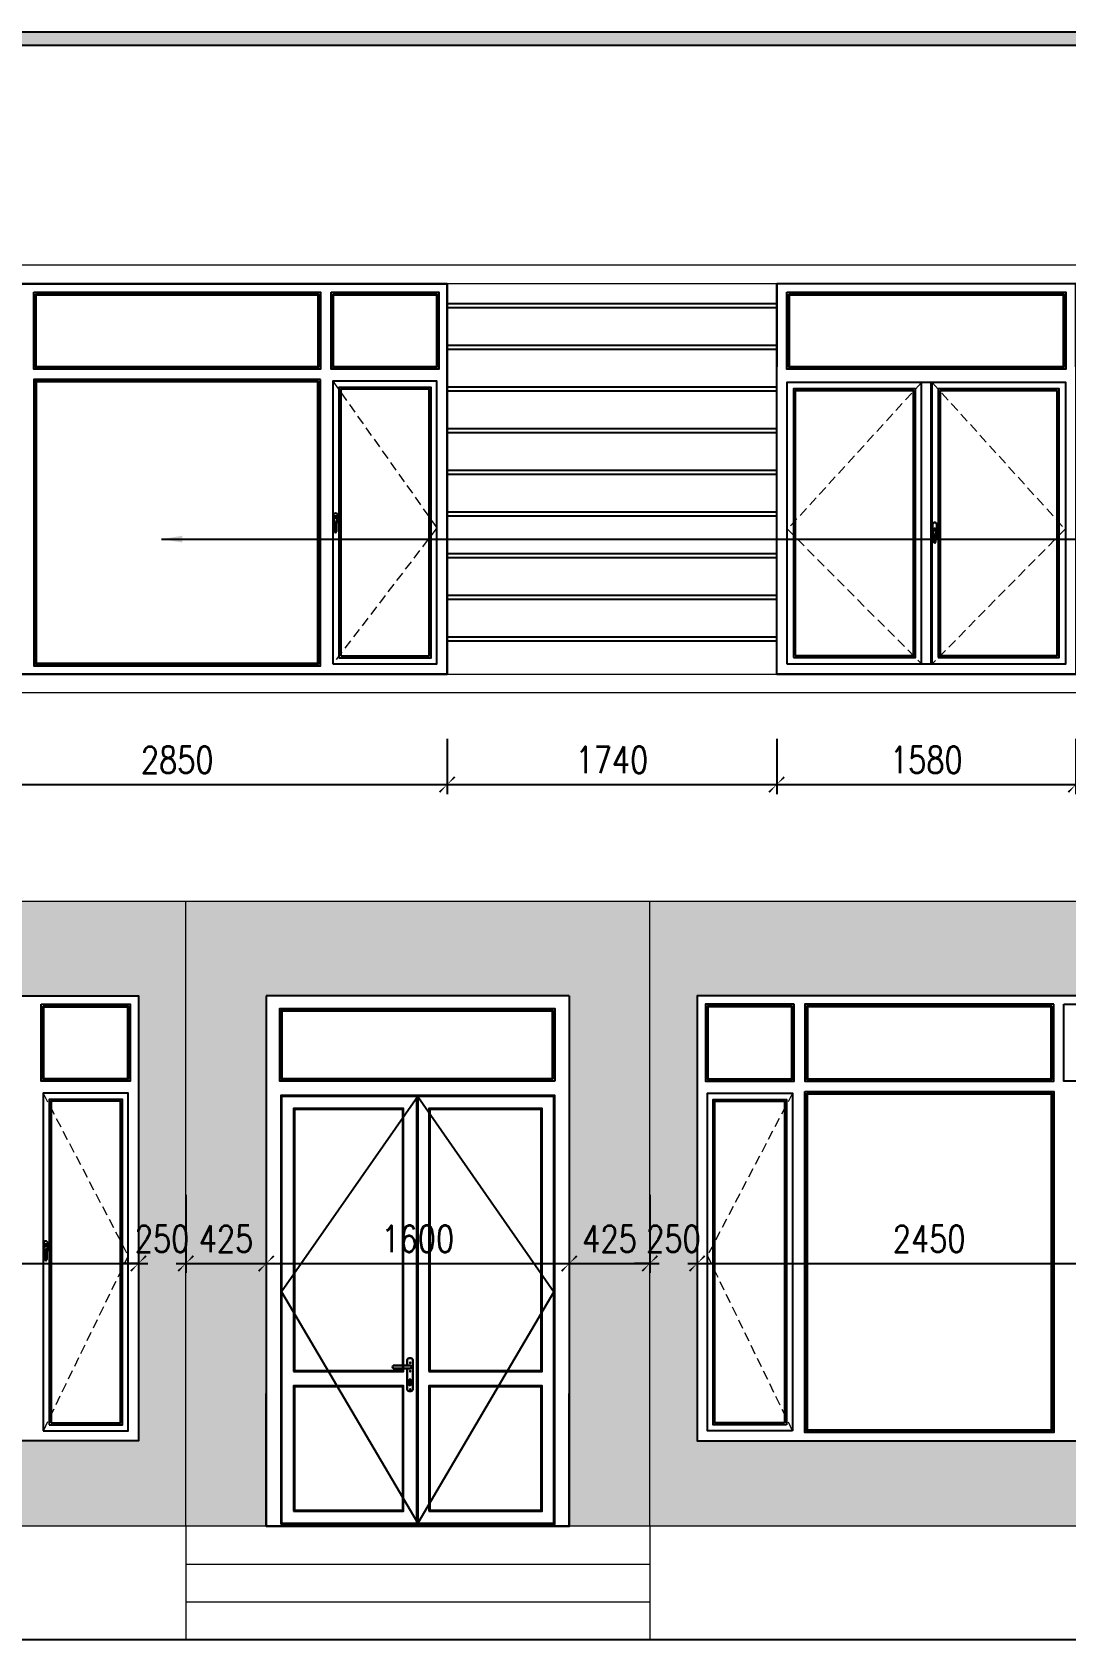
# Model space of a CAD drawing. Header units: millimetres. Extents: x -34806 to 662668, y 63228 to 99452.
# Drawn here: x 286141 to 291599, y 76492 to 84982 of the extents above; entities that cross this region are included whole.
import ezdxf

# ---------------------------------------------------------------- set-up
doc = ezdxf.new("R2010")
doc.units = ezdxf.units.MM
doc.header["$LTSCALE"] = 200
doc.header["$MEASUREMENT"] = 0
doc.header["$PDMODE"] = 3
doc.header["$PDSIZE"] = 50
doc.linetypes.add('CENTER2', pattern=[1.125, 0.75, -0.125, 0.125, -0.125])
doc.linetypes.add('HIDDEN', pattern=[0.375, 0.25, -0.125])
doc.layers.get('DEFPOINTS').update_dxf_attribs({"linetype": 'CONTINUOUS'})
for name, color, linetype, lineweight in [('3', 7, 'CONTINUOUS', 30), ('hatch', 251, 'CONTINUOUS', 5), ('kt', 136, 'CONTINUOUS', 25), ('nep', 4, 'CONTINUOUS', 30), ('thay', 7, 'CONTINUOUS', 18), ('tim', 254, 'CENTER2', 9), ('VU', 8, 'HIDDEN', 13)]:
    doc.layers.add(name, color=color, linetype=linetype, lineweight=lineweight)
for name, color, linetype in [('8', 1, 'CONTINUOUS'), ('COT', 2, 'CONTINUOUS'), ('DIM', 1, 'CONTINUOUS'), ('Manh', 8, 'CONTINUOUS'), ('Net_Manh', 155, 'CONTINUOUS'), ('Net_Thay', 7, 'CONTINUOUS'), ('TPTA-Text', 253, 'CONTINUOUS'), ('TPTA-Virtural', 253, 'CONTINUOUS'), ('wood', 254, 'CONTINUOUS')]:
    doc.layers.add(name, color=color, linetype=linetype)
doc.styles.add('RomanS', font='romans.shx', dxfattribs={"width": 0.8})
doc.dimstyles.new('D1', dxfattribs={"dimtxt": 140, "dimasz": 80, "dimexe": 50, "dimexo": 0, "dimgap": 60, "dimtad": 1, "dimdec": 0, "dimzin": 0, "dimdsep": 46, "dimtxsty": 'RomanS', "dimblk1": 'ARCHTICK', "dimblk2": 'ARCHTICK', "dimsah": 1, "dimcen": 100, "dimdle": 50, "dimclrt": 7, "dimadec": 0, "dimazin": 0, "dimtfac": 0.005, "dimtdec": 0, "dimtix": 1, "dimtofl": 0, "dimtmove": 2, "dimatfit": 3, "dimldrblk": 'ARCHTICK', "dimfxl": 1, "dimtvp": 0.8, "dimtolj": 1, "dimtzin": 0, "dimarcsym": 0})
doc.dimstyles.new('DIM-A3', dxfattribs={"dimscale": 0, "dimtxt": 160, "dimasz": 110, "dimexe": 110, "dimexo": 0, "dimgap": 110, "dimtad": 1, "dimdec": 0, "dimdsep": 46, "dimtxsty": 'RomanS', "dimblk1": 'ARCHTICK', "dimblk2": 'ARCHTICK', "dimsah": 1, "dimcen": 0.09, "dimdle": 110, "dimclrd": 256, "dimclre": 256, "dimclrt": 14, "dimadec": 0, "dimazin": 0, "dimtfac": 1, "dimtdec": 0, "dimtix": 1, "dimtmove": 2, "dimatfit": 3, "dimfxl": 110, "dimtolj": 1, "dimarcsym": 0})

# ---------------------------------------------------------------- blocks, each defined once
blk = doc.blocks.new('_ArchTick')
at = {"layer": 'DIM', "color": 150}
blk.add_lwpolyline([(0.5, 0.5, 0.133, 0, 0), (0, 0, 0, 0.133, 0), (-0.5, -0.5, 0.133, 0.133, 0)], format="xyseb", dxfattribs=at)
blk = doc.blocks.new('*D334')
at = {"layer": 'DEFPOINTS', "color": 0}
for p in [(285482.1, 81250.1), (288332.1, 81250.1), (288332.1, 81008.8)]:
    blk.add_point(p, dxfattribs=at)
at = {"layer": 'DIM', "color": 0, "lineweight": -2}
for p, q in [((285482.1, 81250.1), (285482.1, 80958.8)), ((288332.1, 81250.1), (288332.1, 80958.8)), ((285432.1, 81008.8), (288382.1, 81008.8))]:
    blk.add_line(p, q, dxfattribs=at)
at = {"layer": 'DIM', "color": 0, "lineweight": -2, "xscale": 80, "yscale": 80, "zscale": 80, "rotation": 180}
blk.add_blockref('_ArchTick', (285482.1, 81008.8), dxfattribs=at)
at = {"layer": 'DIM', "color": 0, "lineweight": -2, "xscale": 80, "yscale": 80, "zscale": 80}
blk.add_blockref('_ArchTick', (288332.1, 81008.8), dxfattribs=at)
at = {"layer": 'DIM', "color": 7, "insert": (286907.1, 81138.8), "char_height": 140, "attachment_point": 5, "style": 'RomanS'}
blk.add_mtext('\\A1;2850', dxfattribs=at)
blk = doc.blocks.new('*D335')
at = {"layer": 'DEFPOINTS', "color": 0}
for p in [(288332.1, 81250.1), (290072.1, 81250.1), (290072.1, 81008.8)]:
    blk.add_point(p, dxfattribs=at)
at = {"layer": 'DIM', "color": 0, "lineweight": -2}
for p, q in [((288332.1, 81250.1), (288332.1, 80958.8)), ((290072.1, 81250.1), (290072.1, 80958.8)), ((288282.1, 81008.8), (290122.1, 81008.8))]:
    blk.add_line(p, q, dxfattribs=at)
at = {"layer": 'DIM', "color": 0, "lineweight": -2, "xscale": 80, "yscale": 80, "zscale": 80, "rotation": 180}
blk.add_blockref('_ArchTick', (288332.1, 81008.8), dxfattribs=at)
at = {"layer": 'DIM', "color": 0, "lineweight": -2, "xscale": 80, "yscale": 80, "zscale": 80}
blk.add_blockref('_ArchTick', (290072.1, 81008.8), dxfattribs=at)
at = {"layer": 'DIM', "color": 7, "insert": (289202.1, 81138.8), "char_height": 140, "attachment_point": 5, "style": 'RomanS'}
blk.add_mtext('\\A1;1740', dxfattribs=at)
blk = doc.blocks.new('*D336')
at = {"layer": 'DEFPOINTS', "color": 0}
for p in [(290072.1, 81250.1), (291652.1, 81250.1), (291652.1, 81008.8)]:
    blk.add_point(p, dxfattribs=at)
at = {"layer": 'DIM', "color": 0, "lineweight": -2}
for p, q in [((290072.1, 81250.1), (290072.1, 80958.8)), ((291652.1, 81250.1), (291652.1, 80958.8)), ((290022.1, 81008.8), (291702.1, 81008.8))]:
    blk.add_line(p, q, dxfattribs=at)
at = {"layer": 'DIM', "color": 0, "lineweight": -2, "xscale": 80, "yscale": 80, "zscale": 80, "rotation": 180}
blk.add_blockref('_ArchTick', (290072.1, 81008.8), dxfattribs=at)
at = {"layer": 'DIM', "color": 0, "lineweight": -2, "xscale": 80, "yscale": 80, "zscale": 80}
blk.add_blockref('_ArchTick', (291652.1, 81008.8), dxfattribs=at)
at = {"layer": 'DIM', "color": 7, "insert": (290862.1, 81138.8), "char_height": 140, "attachment_point": 5, "style": 'RomanS'}
blk.add_mtext('\\A1;1580', dxfattribs=at)
blk = doc.blocks.new('*D348')
at = {"layer": 'DEFPOINTS', "color": 0}
for p in [(284252.1, 78842.1), (286702.1, 78842.1), (286702.1, 78479.7)]:
    blk.add_point(p, dxfattribs=at)
at = {"layer": 'DIM', "color": 0, "lineweight": -2}
for p, q in [((284252.1, 78842.1), (284252.1, 78429.7)), ((286702.1, 78842.1), (286702.1, 78429.7)), ((284202.1, 78479.7), (286752.1, 78479.7))]:
    blk.add_line(p, q, dxfattribs=at)
at = {"layer": 'DIM', "color": 0, "lineweight": -2, "xscale": 80, "yscale": 80, "zscale": 80, "rotation": 180}
blk.add_blockref('_ArchTick', (284252.1, 78479.7), dxfattribs=at)
at = {"layer": 'DIM', "color": 0, "lineweight": -2, "xscale": 80, "yscale": 80, "zscale": 80}
blk.add_blockref('_ArchTick', (286702.1, 78479.7), dxfattribs=at)
at = {"layer": 'DIM', "color": 7, "insert": (285477.1, 78609.7), "char_height": 140, "attachment_point": 5, "style": 'RomanS'}
blk.add_mtext('\\A1;2450', dxfattribs=at)
blk = doc.blocks.new('*D349')
at = {"layer": 'DEFPOINTS', "color": 0}
for p in [(286702.1, 78842.1), (286952.1, 78842.1), (286952.1, 78479.7)]:
    blk.add_point(p, dxfattribs=at)
at = {"layer": 'DIM', "color": 0, "lineweight": -2}
for p, q in [((286702.1, 78842.1), (286702.1, 78429.7)), ((286952.1, 78842.1), (286952.1, 78429.7)), ((286702.1, 78479.7), (286622.1, 78479.7)), ((286952.1, 78479.7), (287032.1, 78479.7))]:
    blk.add_line(p, q, dxfattribs=at)
at = {"layer": 'DIM', "color": 0, "lineweight": -2, "xscale": 80, "yscale": 80, "zscale": 80}
blk.add_blockref('_ArchTick', (286702.1, 78479.7), dxfattribs=at)
at = {"layer": 'DIM', "color": 0, "lineweight": -2, "xscale": 80, "yscale": 80, "zscale": 80, "rotation": 180}
blk.add_blockref('_ArchTick', (286952.1, 78479.7), dxfattribs=at)
at = {"layer": 'DIM', "color": 7, "insert": (286827.1, 78609.7), "char_height": 140, "attachment_point": 5, "style": 'RomanS'}
blk.add_mtext('\\A1;250', dxfattribs=at)
blk = doc.blocks.new('*D350')
at = {"layer": 'DEFPOINTS', "color": 0}
for p in [(286952.1, 78842.1), (287377.1, 78842.5), (287377.1, 78479.7)]:
    blk.add_point(p, dxfattribs=at)
at = {"layer": 'DIM', "color": 0, "lineweight": -2}
for p, q in [((286952.1, 78842.1), (286952.1, 78429.7)), ((287377.1, 78842.5), (287377.1, 78429.7)), ((286902.1, 78479.7), (287427.1, 78479.7))]:
    blk.add_line(p, q, dxfattribs=at)
at = {"layer": 'DIM', "color": 0, "lineweight": -2, "xscale": 80, "yscale": 80, "zscale": 80, "rotation": 180}
blk.add_blockref('_ArchTick', (286952.1, 78479.7), dxfattribs=at)
at = {"layer": 'DIM', "color": 0, "lineweight": -2, "xscale": 80, "yscale": 80, "zscale": 80}
blk.add_blockref('_ArchTick', (287377.1, 78479.7), dxfattribs=at)
at = {"layer": 'DIM', "color": 7, "insert": (287164.6, 78609.7), "char_height": 140, "attachment_point": 5, "style": 'RomanS'}
blk.add_mtext('\\A1;425', dxfattribs=at)
blk = doc.blocks.new('*D351')
at = {"layer": 'DEFPOINTS', "color": 0}
for p in [(289402.1, 78842.1), (289652.1, 78842.1), (289652.1, 78479.7)]:
    blk.add_point(p, dxfattribs=at)
at = {"layer": 'DIM', "color": 0, "lineweight": -2}
for p, q in [((289402.1, 78842.1), (289402.1, 78429.7)), ((289652.1, 78842.1), (289652.1, 78429.7)), ((289402.1, 78479.7), (289322.1, 78479.7)), ((289652.1, 78479.7), (289732.1, 78479.7))]:
    blk.add_line(p, q, dxfattribs=at)
at = {"layer": 'DIM', "color": 0, "lineweight": -2, "xscale": 80, "yscale": 80, "zscale": 80}
blk.add_blockref('_ArchTick', (289402.1, 78479.7), dxfattribs=at)
at = {"layer": 'DIM', "color": 0, "lineweight": -2, "xscale": 80, "yscale": 80, "zscale": 80, "rotation": 180}
blk.add_blockref('_ArchTick', (289652.1, 78479.7), dxfattribs=at)
at = {"layer": 'DIM', "color": 7, "insert": (289527.1, 78609.7), "char_height": 140, "attachment_point": 5, "style": 'RomanS'}
blk.add_mtext('\\A1;250', dxfattribs=at)
blk = doc.blocks.new('*D352')
at = {"layer": 'DEFPOINTS', "color": 0}
for p in [(289652.1, 78842.1), (292102.1, 78842.1), (292102.1, 78479.7)]:
    blk.add_point(p, dxfattribs=at)
at = {"layer": 'DIM', "color": 0, "lineweight": -2}
for p, q in [((289652.1, 78842.1), (289652.1, 78429.7)), ((292102.1, 78842.1), (292102.1, 78429.7)), ((289602.1, 78479.7), (292152.1, 78479.7))]:
    blk.add_line(p, q, dxfattribs=at)
at = {"layer": 'DIM', "color": 0, "lineweight": -2, "xscale": 80, "yscale": 80, "zscale": 80, "rotation": 180}
blk.add_blockref('_ArchTick', (289652.1, 78479.7), dxfattribs=at)
at = {"layer": 'DIM', "color": 0, "lineweight": -2, "xscale": 80, "yscale": 80, "zscale": 80}
blk.add_blockref('_ArchTick', (292102.1, 78479.7), dxfattribs=at)
at = {"layer": 'DIM', "color": 7, "insert": (290877.1, 78609.7), "char_height": 140, "attachment_point": 5, "style": 'RomanS'}
blk.add_mtext('\\A1;2450', dxfattribs=at)
blk = doc.blocks.new('taynam')
at = {"layer": '8'}
for p, q in [((-2.6, 21.4), (1, 21.4)), ((-0.8, 19.7), (-0.8, 23.2)), ((-2.6, -21.4), (1, -21.4)), ((-0.8, -23.2), (-0.8, -19.7)), ((-2.6, -118.9), (1, -118.9)), ((-0.8, -120.7), (-0.8, -117.2))]:
    blk.add_line(p, q, dxfattribs=at)
for centre in [(-0.8, 21.4), (-0.8, -21.4), (-0.8, -118.9)]:
    blk.add_circle(centre, 2.54, dxfattribs=at)
at = {"layer": 'nep', "lineweight": 30}
for p, q in [((-2.6, 8.3), (87.4, 8.3)), ((-5.5, -76.9), (-5.5, -92.8)), ((-2.6, -8.3), (87.4, -8.3)), ((3.9, -76.9), (3.9, -92.8))]:
    blk.add_line(p, q, dxfattribs=at)
for points in [[(-16.2, 37.5), (-16.2, -118.6)], [(14.6, 8.3), (14.6, 37.5)], [(-0.8, -68.6), (0.2, -68.6), (0.2, -70.2), (-0.5, -70.2), (-0.5, -71.1), (0.2, -71.1), (0.2, -75.5), (-1.6, -75.5), (-1.6, -68.6), (-0.8, -68.6)], [(14.6, -118.6), (14.6, -8.3)]]:
    blk.add_lwpolyline(points, dxfattribs=at)
for centre, radius, start, end in [((-0.8, 29.9), 17.2, 26.29941, 153.70059), ((0, 0), 8.68, 107.49075, 252.50925), ((80.6, 0), 10.7, 309.41484, 50.58516), ((-0.8, -72.1), 6.73, 314.60011, 225.39989), ((-0.8, -110.6), 17.4, 207.4481, 332.5519), ((-0.8, -92.8), 4.72, 180, 0)]:
    blk.add_arc(centre, radius, start, end, dxfattribs=at)
blk = doc.blocks.new('*D356')
at = {"layer": 'DEFPOINTS', "color": 0}
for p in [(287377.1, 78842.1), (288977.1, 78842.1), (288977.1, 78479.7)]:
    blk.add_point(p, dxfattribs=at)
at = {"layer": 'DIM', "color": 0, "lineweight": -2}
for p, q in [((287377.1, 78842.1), (287377.1, 78429.7)), ((288977.1, 78842.1), (288977.1, 78429.7)), ((287327.1, 78479.7), (289027.1, 78479.7))]:
    blk.add_line(p, q, dxfattribs=at)
at = {"layer": 'DIM', "color": 0, "lineweight": -2, "xscale": 80, "yscale": 80, "zscale": 80, "rotation": 180}
blk.add_blockref('_ArchTick', (287377.1, 78479.7), dxfattribs=at)
at = {"layer": 'DIM', "color": 0, "lineweight": -2, "xscale": 80, "yscale": 80, "zscale": 80}
blk.add_blockref('_ArchTick', (288977.1, 78479.7), dxfattribs=at)
at = {"layer": 'DIM', "color": 7, "insert": (288177.1, 78609.7), "char_height": 140, "attachment_point": 5, "style": 'RomanS'}
blk.add_mtext('\\A1;1600', dxfattribs=at)
blk = doc.blocks.new('*D357')
at = {"layer": 'DEFPOINTS', "color": 0}
for p in [(288977.1, 78842.5), (289402.1, 78842.1), (289402.1, 78479.7)]:
    blk.add_point(p, dxfattribs=at)
at = {"layer": 'DIM', "color": 0, "lineweight": -2}
for p, q in [((288977.1, 78842.5), (288977.1, 78429.7)), ((289402.1, 78842.1), (289402.1, 78429.7)), ((288927.1, 78479.7), (289452.1, 78479.7))]:
    blk.add_line(p, q, dxfattribs=at)
at = {"layer": 'DIM', "color": 0, "lineweight": -2, "xscale": 80, "yscale": 80, "zscale": 80, "rotation": 180}
blk.add_blockref('_ArchTick', (288977.1, 78479.7), dxfattribs=at)
at = {"layer": 'DIM', "color": 0, "lineweight": -2, "xscale": 80, "yscale": 80, "zscale": 80}
blk.add_blockref('_ArchTick', (289402.1, 78479.7), dxfattribs=at)
at = {"layer": 'DIM', "color": 7, "insert": (289189.6, 78609.7), "char_height": 140, "attachment_point": 5, "style": 'RomanS'}
blk.add_mtext('\\A1;425', dxfattribs=at)

msp = doc.modelspace()

# ---------------------------------------------------------------- hatches: boundary and pattern name
at = {"layer": 'kt'}
h = msp.add_hatch(dxfattribs=at)
h.set_pattern_fill('AR-SAND,_O', color=256, scale=80)
h.set_pattern_definition([(37.5, (0, -114049.68), (-5.03947, 154.1459), [0, -121.6, 0, -136, 0, -130]), (7.5, (0, -114049.68), (141.58214, 225.77169), [0, -65.6, 0, -109.6, 0, -42]), (327.5, (-98.4, -114049.68), (249.13135, 0.452724), [0, -40, 0, -144, 0, -188]), (317.5, (-98.4, -114049.68), (240.49013, 70.21405), [0, -20, 0, -94.4, 0, -108])])
h.paths.add_polyline_path([(289402.1, 80392.3), (286952.1, 80392.3), (286952.1, 77092.3), (287377.1, 77092.3), (287377.1, 77792.6), (287377.1, 79892.4), (288955.3, 79892.4), (288977.1, 79892.4), (288977.1, 77792.6), (288977.1, 77092.3), (289402.1, 77092.3)])
h.paths.add_polyline_path([(286952.1, 80392.3), (284002.1, 80392.3), (284002.1, 77092.3), (286952.1, 77092.3)])
h.paths.add_polyline_path([(286702.1, 79892.4), (286702.2, 79892.4), (286702.2, 77542.3), (284252.1, 77542.3), (284252.1, 79892.4)], flags=16)
h.paths.add_polyline_path([(286132.9, 79848.4), (286132.9, 79442.2), (284819.1, 79442.2), (284819.1, 79848.4)], flags=0)
h.paths.add_polyline_path([(286189.1, 79848.4), (286658.2, 79848.4), (286658.2, 79442.2), (286189.1, 79442.2)], flags=0)
h.paths.add_polyline_path([(286122.9, 79838.4), (286122.9, 79452.2), (284829.1, 79452.2), (284829.1, 79838.4)], flags=0)
h.paths.add_polyline_path([(286199.1, 79838.4), (286648.2, 79838.4), (286648.2, 79452.2), (286199.1, 79452.2)], flags=0)
h.paths.add_polyline_path([(286132.9, 79388.2), (286132.9, 77586.3), (284819.1, 77586.3), (284819.1, 79388.2)], flags=0)
h.paths.add_polyline_path([(286122.9, 79378.2), (286122.9, 77596.3), (284829.1, 77596.3), (284829.1, 79378.2)], flags=0)
h.paths.add_polyline_path([(286199.1, 79378.2), (286648.2, 79378.2), (286648.2, 77596.3), (286199.1, 77596.3)], flags=0)
h.paths.add_polyline_path([(286231.1, 79346.2), (286618.2, 79346.2), (286618.2, 78577.5), (286648.2, 78520.2), (286618.2, 78458.4), (286618.2, 77628.3), (286231.1, 77628.3)], flags=0)
h.paths.add_polyline_path([(286241.1, 79336.2), (286608.2, 79336.2), (286608.2, 77638.3), (286241.1, 77638.3)], flags=0)
h.paths.add_polyline_path([(284765.1, 79848.4), (284765.1, 79442.2), (284296.1, 79442.2), (284296.1, 79848.4)], flags=0)
h.paths.add_polyline_path([(284755.1, 79838.4), (284755.1, 79452.2), (284306.1, 79452.2), (284306.1, 79838.4)], flags=0)
h.paths.add_polyline_path([(286224.1, 78586.6), (286224.1, 78552.7, -0.282759), (286217.9, 78542.7), (286217.9, 78500.9, -1), (286207.7, 78500.9), (286207.7, 78542.7, -0.282759), (286201.5, 78552.7), (286201.5, 78580.7), (286201.5, 78586.6, -1)], flags=0)
h.paths.add_polyline_path([(286220, 78553.6), (286220, 78556, 1.824521)], flags=0)
h.paths.add_polyline_path([(286205.5, 78559.3), (286207.5, 78555.4, -2.263183), (286205.5, 78556), (286205.5, 78567, -0.381273), (286205.5, 78579.9)], flags=0)
h.paths.add_polyline_path([(286217.2, 78559.7, 0.014599), (286217.2, 78559.6, 68.499201)], flags=0)
h.paths.add_polyline_path([(284755.1, 79378.2), (284755.1, 77591.7), (284752.9, 77596.3), (284306.1, 77596.3), (284306.1, 78515.6), (284303.8, 78520.2), (284306.1, 78524.4), (284306.1, 79378.2)], flags=0)
h.paths.add_polyline_path([(284723.1, 79346.2), (284723.1, 77628.3), (284336.1, 77628.3), (284336.1, 79346.2)], flags=0)
h.paths.add_polyline_path([(284713.1, 79336.2), (284713.1, 77638.3), (284346.1, 77638.3), (284346.1, 79336.2)], flags=0)
h.paths.add_polyline_path([(284750.5, 78586.6), (284750.5, 78580.7), (284750.5, 78552.7, -0.282759), (284744.3, 78542.7), (284744.3, 78500.9, -1), (284734.1, 78500.9), (284734.1, 78542.7, -0.282759), (284727.9, 78552.7), (284727.9, 78586.6, -1)], flags=0)
h.paths.add_polyline_path([(284746.5, 78567), (284746.5, 78553.6, -0.765522), (284744.5, 78555.4), (284746.5, 78559.3), (284746.5, 78573.4, 1), (284732, 78573.4), (284732, 78559.7, 0.11921), (284732.1, 78559), (284734, 78555.4, -2.263183), (284732, 78556), (284732, 78567, -2.232444)], flags=0)
h.paths.add_polyline_path([(295017.1, 80392.3), (293517.1, 80392.3), (289402.1, 80392.3), (289402.1, 77092.3), (293517.1, 77092.3), (295017.1, 77092.3)])
h.paths.add_polyline_path([(292102.1, 79892.4), (292102.2, 79892.4), (292102.1, 77542.3), (289652, 77542.3), (289652.1, 79892.4)], flags=16)
h.paths.add_polyline_path([(291535.1, 79848.4), (291535.1, 79442.2), (290221.3, 79442.2), (290221.3, 79848.4)], flags=0)
h.paths.add_polyline_path([(291525.1, 79838.4), (291525.1, 79452.2), (290231.3, 79452.2), (290231.3, 79838.4)], flags=0)
h.paths.add_polyline_path([(290165.1, 79848.4), (290165.1, 79442.2), (289696.1, 79442.2), (289696.1, 79848.4)], flags=0)
h.paths.add_polyline_path([(290155.1, 79838.4), (290155.1, 79452.2), (289706.1, 79452.2), (289706.1, 79838.4)], flags=0)
h.paths.add_polyline_path([(291535.1, 79388.2), (291535.1, 77586.3), (290221.3, 77586.3), (290221.3, 79388.2)], flags=0)
h.paths.add_polyline_path([(291525.1, 79378.2), (291525.1, 77596.3), (290231.3, 77596.3), (290231.3, 79378.2)], flags=0)
h.paths.add_polyline_path([(290155.1, 79378.2), (290155.1, 77596.3), (289706.1, 77596.3), (289706.1, 79378.2)], flags=0)
h.paths.add_polyline_path([(290123.1, 77628.3), (289736.1, 77628.3), (289736.1, 78458.4), (289706.1, 78520.2), (289736.1, 78577.5), (289736.1, 79346.2), (290123.1, 79346.2)], flags=0)
h.paths.add_polyline_path([(290113.1, 79336.2), (290113.1, 77638.3), (289746.1, 77638.3), (289746.1, 79336.2)], flags=0)
h.paths.add_polyline_path([(291589.1, 79848.4), (292058.2, 79848.4), (292058.2, 79442.2), (291589.1, 79442.2)], flags=0)
h.paths.add_polyline_path([(291599.1, 79838.4), (292048.2, 79838.4), (292048.2, 79452.2), (291599.1, 79452.2)], flags=0)
h.paths.add_polyline_path([(292048.2, 79378.2), (292048.2, 78524.4), (292050.4, 78520.2), (292048.2, 78515.6), (292048.2, 77596.3), (291599.1, 77596.3), (291599.1, 79382.4), (291601.3, 79378.2)], flags=0)
h.paths.add_polyline_path([(291631.1, 79346.2), (292018.2, 79346.2), (292018.2, 77628.3), (291631.1, 77628.3)], flags=0)
h.paths.add_polyline_path([(291641.1, 79336.2), (292008.2, 79336.2), (292008.2, 77638.3), (291641.1, 77638.3)], flags=0)
h.paths.add_polyline_path([(292860.6, 79842.7), (293160.6, 79842.7), (293160.6, 79542.7), (292860.6, 79542.7)], flags=16)
h.paths.add_polyline_path([(292860.6, 79242.7), (293160.6, 79242.7), (293160.6, 78942.7), (292860.6, 78942.7)], flags=16)
h.paths.add_polyline_path([(292860.6, 78642.7), (293160.6, 78642.7), (293160.6, 78342.7), (292860.6, 78342.7)], flags=16)
h.paths.add_polyline_path([(293460.6, 79842.7), (293760.6, 79842.7), (293760.6, 79542.7), (293460.6, 79542.7)], flags=16)
h.paths.add_polyline_path([(293460.6, 79242.7), (293760.6, 79242.7), (293760.6, 78942.7), (293460.6, 78942.7)], flags=16)
h.paths.add_polyline_path([(292860.6, 78042.7), (293160.6, 78042.7), (293160.6, 77742.7), (292860.6, 77742.7)], flags=16)
h.paths.add_polyline_path([(293460.6, 78642.7), (293760.6, 78642.7), (293760.6, 78342.7), (293460.6, 78342.7)], flags=16)
h.paths.add_polyline_path([(294060.6, 79842.7), (294360.6, 79842.7), (294360.6, 79542.7), (294060.6, 79542.7)], flags=16)
h.paths.add_polyline_path([(293460.6, 78042.7), (293760.6, 78042.7), (293760.6, 77742.7), (293460.6, 77742.7)], flags=16)
h.paths.add_polyline_path([(294060.6, 79242.7), (294360.6, 79242.7), (294360.6, 78942.7), (294060.6, 78942.7)], flags=16)
h.paths.add_polyline_path([(294060.6, 78642.7), (294360.6, 78642.7), (294360.6, 78342.7), (294060.6, 78342.7)], flags=16)
h.paths.add_polyline_path([(294060.6, 78042.7), (294360.6, 78042.7), (294360.6, 77742.7), (294060.6, 77742.7)], flags=16)
h.paths.add_polyline_path([(296667.2, 80392.3), (295017.1, 80392.3), (295017.1, 77092.3), (296667.2, 77092.3)])
h.paths.add_polyline_path([(286648.1, 78714.7), (287006.1, 78714.7), (287006.1, 78504.7), (286648.1, 78504.7)], flags=9)
h.paths.add_polyline_path([(286985.6, 78714.7), (287343.6, 78714.7), (287343.6, 78504.7), (286985.6, 78504.7)], flags=24)
h.paths.add_polyline_path([(289348.1, 78714.7), (289706.1, 78714.7), (289706.1, 78504.7), (289348.1, 78504.7)], flags=9)
h.paths.add_polyline_path([(289010.6, 78714.7), (289368.6, 78714.7), (289368.6, 78504.7), (289010.6, 78504.7)], flags=24)
h.paths.add_polyline_path([(283948.1, 78900.5), (284306.1, 78900.5), (284306.1, 78690.5), (283948.1, 78690.5)], flags=9)
h.paths.add_polyline_path([(285244.8, 78714.7), (285709.5, 78714.7), (285709.5, 78504.7), (285244.8, 78504.7)], flags=8)
h.paths.add_polyline_path([(283776.1, 78714.7), (284118.1, 78714.7), (284118.1, 78504.7), (283776.1, 78504.7)], flags=9)
h.paths.add_polyline_path([(284944.2, 78485), (284944.2, 78949.7), (285154.2, 78949.7), (285154.2, 78485)], flags=8)
h.paths.add_polyline_path([(284944.2, 77138.3), (284944.2, 77496.3), (285154.2, 77496.3), (285154.2, 77138.3)], flags=24)
h.paths.add_polyline_path([(284944.2, 79963.3), (284944.2, 80321.3), (285154.2, 80321.3), (285154.2, 79963.3)], flags=24)
h.paths.add_polyline_path([(290644.8, 78714.7), (291109.5, 78714.7), (291109.5, 78504.7), (290644.8, 78504.7)], flags=8)
h.paths.add_polyline_path([(293327.3, 78722.6), (293792, 78722.6), (293792, 78512.6), (293327.3, 78512.6)], flags=24)
h.paths.add_polyline_path([(292831.6, 80357.6), (293189.6, 80357.6), (293189.6, 80147.6), (292831.6, 80147.6)], flags=24)
h.paths.add_polyline_path([(293131.6, 80101.6), (293489.6, 80101.6), (293489.6, 79891.6), (293131.6, 79891.6)], flags=24)
h.paths.add_polyline_path([(293431.6, 80357.6), (293789.6, 80357.6), (293789.6, 80147.6), (293431.6, 80147.6)], flags=24)
h.paths.add_polyline_path([(293731.6, 80101.6), (294089.6, 80101.6), (294089.6, 79891.6), (293731.6, 79891.6)], flags=24)
h.paths.add_polyline_path([(294031.6, 80357.6), (294389.6, 80357.6), (294389.6, 80147.6), (294031.6, 80147.6)], flags=24)
h.paths.add_polyline_path([(294710.9, 79213.7), (294710.9, 79571.7), (294920.9, 79571.7), (294920.9, 79213.7)], flags=24)
h.paths.add_polyline_path([(294407.7, 79513.7), (294407.7, 79871.7), (294617.7, 79871.7), (294617.7, 79513.7)], flags=24)
h.paths.add_polyline_path([(294715, 78613.7), (294715, 78971.7), (294925, 78971.7), (294925, 78613.7)], flags=24)
h.paths.add_polyline_path([(294407.7, 78913.7), (294407.7, 79271.7), (294617.7, 79271.7), (294617.7, 78913.7)], flags=24)
h.paths.add_polyline_path([(294687.9, 78013.7), (294687.9, 78371.7), (294897.9, 78371.7), (294897.9, 78013.7)], flags=24)
h.paths.add_polyline_path([(294407.7, 78300.7), (294407.7, 78658.7), (294617.7, 78658.7), (294617.7, 78300.7)], flags=24)
h.paths.add_polyline_path([(294407.7, 77713.7), (294407.7, 78071.7), (294617.7, 78071.7), (294617.7, 77713.7)], flags=24)
h.paths.add_polyline_path([(294687.9, 78013.7), (294687.9, 78371.7), (294897.9, 78371.7), (294897.9, 78013.7)], flags=8)
h.paths.add_polyline_path([(294407.7, 77241.1), (294407.7, 77593.8), (294617.7, 77593.8), (294617.7, 77241.1)], flags=24)
h.paths.add_polyline_path([(294407.7, 79938.9), (294407.7, 80296.9), (294617.7, 80296.9), (294617.7, 79938.9)], flags=24)
h.paths.add_polyline_path([(295617.8, 78714.7), (296066.5, 78714.7), (296066.5, 78504.7), (295617.8, 78504.7)], flags=24)
at = {"layer": 'Manh'}
h = msp.add_hatch(dxfattribs=at)
h.set_pattern_fill('DOTS,_O', color=256, scale=350)
h.set_pattern_definition([(0, (94.207, -114049.677), (10.9375, 21.875), [0, -21.875])])
h.paths.add_polyline_path([(293547.1, 84981.8), (293517.1, 84981.8), (282232.1, 84981.8), (282232.1, 84911.8), (293517.1, 84911.8), (293547.1, 84911.8)])
h.paths.add_polyline_path([(300237.1, 84981.8), (293547.1, 84981.8), (293547.1, 84911.8), (300237.1, 84911.8)])

# ---------------------------------------------------------------- linework, layer by layer
at = {"layer": '3'}
msp.add_lwpolyline([(287377.1, 77792.6), (287377.1, 77092.3), (288977.1, 77092.3), (288977.1, 77792.6)], dxfattribs=at)
at = {"layer": 'COT'}
msp.add_line((305776.8, 76492.3), (271523.4, 76492.3), dxfattribs=at)
at = {"layer": 'hatch'}
for points in [[(285482.2, 81592.3), (288332.1, 81592.3), (288332.1, 83652.3), (285482.2, 83652.3)], [(284252.1, 77542.3), (286702.1, 77542.3), (286702.1, 79892.4), (284252.1, 79892.4)], [(292102.1, 77542.3), (289652.1, 77542.3), (289652.1, 79892.4), (292102.1, 79892.4)]]:
    msp.add_lwpolyline(points, close=True, dxfattribs=at)
at = {"layer": 'nep', "ltscale": 0.5}
for p, q in [((290899.1, 82350.9), (290899.1, 82337.1)), ((290913.6, 82350.9), (290913.6, 82337.1)), ((290899.3, 82336.4), (290901.1, 82332.8)), ((290901.3, 82332.2), (290901.3, 82290.6)), ((290911.4, 82332.2), (290911.4, 82290.6)), ((290913.5, 82336.4), (290911.6, 82332.8))]:
    msp.add_line(p, q, dxfattribs=at)
for points in [[(290895.1, 82343.6), (290895.1, 82381.6)], [(290917.6, 82381.6), (290917.6, 82320.1)], [(290895.1, 82320.1), (290895.1, 82343.6)]]:
    msp.add_lwpolyline(points, dxfattribs=at)
msp.add_circle((290906.4, 82350.9), 2.05, dxfattribs=at)
for centre, radius, start, end in [((290906.4, 82381.6), 11.3, 0, 180), ((290906.4, 82350.9), 9.72, 318.25899, 221.74101), ((290906.4, 82350.9), 7.25, 0, 180), ((290906.4, 82350.9), 9.72, 318.25899, 131.74101), ((290906.4, 82320.1), 11.3, 180, 243.1549), ((290900.5, 82337.1), 1.4, 180, 207.19267), ((290899.9, 82332.2), 1.4, 0, 27.19267), ((290906.4, 82290.6), 5.09, 180, 0), ((290912.9, 82332.2), 1.4, 152.80733, 180), ((290906.4, 82320.1), 11.3, 296.8451, 0), ((290912.2, 82337.1), 1.4, 332.80733, 0)]:
    msp.add_arc(centre, radius, start, end, dxfattribs=at)
at = {"layer": 'Net_Manh'}
for p, q in [((288332.1, 83548.3), (290072.1, 83548.3)), ((288332.1, 83528.3), (290072.1, 83528.3)), ((288332.1, 83328.3), (290072.1, 83328.3)), ((288332.1, 83308.3), (290072.1, 83308.3)), ((288332.1, 83108.3), (290072.1, 83108.3)), ((288332.1, 83088.3), (290072.1, 83088.3)), ((288332.1, 82888.3), (290072.1, 82888.3)), ((288332.1, 82868.3), (290072.1, 82868.3)), ((288332.1, 82668.3), (290072.1, 82668.3)), ((288332.1, 82648.3), (290072.1, 82648.3)), ((288332.1, 82448.3), (290072.1, 82448.3)), ((288332.1, 82428.3), (290072.1, 82428.3)), ((288332.1, 82228.3), (290072.1, 82228.3)), ((288332.1, 82208.3), (290072.1, 82208.3)), ((288332.1, 82008.3), (290072.1, 82008.3)), ((288332.1, 81988.3), (290072.1, 81988.3)), ((288332.1, 81788.3), (290072.1, 81788.3)), ((288332.1, 81768.3), (290072.1, 81768.3))]:
    msp.add_line(p, q, dxfattribs=at)
at = {"layer": 'Net_Thay'}
msp.add_lwpolyline([(285482.1, 81592.3), (288332.1, 81592.3), (288332.1, 83652.3), (285482.1, 83652.3)], close=True, dxfattribs=at)
at = {"layer": 'thay'}
for p, q in [((288332.1, 83652.3), (285482.1, 83652.3)), ((288332.1, 83652.3), (285482.2, 83652.3)), ((284002.1, 80392.3), (293517.1, 80392.3)), ((286952.1, 77092.3), (286952.1, 80392.3)), ((289402.1, 77092.3), (289402.1, 80392.3)), ((286702.1, 79892.4), (284252.1, 79892.4)), ((289652.1, 79892.4), (292102.1, 79892.4)), ((294917.1, 77092.3), (286402.1, 77092.3)), ((286952.1, 77092.3), (286952.1, 76492.3)), ((289402.1, 77092.3), (289402.1, 76492.3)), ((286952.1, 76892.3), (289402.1, 76892.3)), ((286952.1, 76692.3), (289402.1, 76692.3))]:
    msp.add_line(p, q, dxfattribs=at)
for points in [[(282102.1, 83752.3), (293417.1, 83752.3), (293417.1, 83652.3), (282102.1, 83652.3)], [(282102.1, 81592.3), (293417.1, 81592.3), (293417.1, 81492.3), (282102.1, 81492.3)]]:
    msp.add_lwpolyline(points, close=True, dxfattribs=at)
for points in [[(288332.1, 83652.3), (285482.2, 83652.3)], [(290072.1, 81592.3), (290072.1, 83652.3)], [(288332.1, 81592.3), (285482.1, 81592.3)], [(288332.1, 81592.3), (285482.2, 81592.3)], [(288332.1, 81592.3), (285482.2, 81592.3)], [(286702.1, 79892.4), (284252.1, 79892.4)], [(289652.1, 79892.4), (292102.1, 79892.4)], [(286702.1, 77542.3), (284252.1, 77542.3)], [(286702.1, 77542.3), (284252.1, 77542.3)], [(292102.1, 77542.3), (289652.1, 77542.3)], [(292102.1, 77542.3), (289652.1, 77542.3)], [(293517.1, 77092.3), (281662.1, 77092.3), (281662.1, 76892.3)]]:
    msp.add_lwpolyline(points, dxfattribs=at)
at = {"layer": 'tim', "linetype": 'CENTER2', "ltscale": 2}
msp.add_line((305776.8, 77092.3), (271523.4, 77092.3), dxfattribs=at)
at = {"layer": 'TPTA-Virtural'}
for p, q in [((293517.1, 84981.8), (282202.1, 84981.8)), ((293517.1, 84911.8), (282202.1, 84911.8))]:
    msp.add_line(p, q, dxfattribs=at)
for points in [[(285482.1, 83652.3), (288332.1, 83652.3), (288332.2, 81592.3), (285482.2, 81592.3)], [(284252.1, 79892.4), (286702.2, 79892.4), (286702.2, 77542.3), (284252.1, 77542.3)], [(292102.2, 79892.4), (289652.1, 79892.4), (289652, 77542.3), (292102.1, 77542.3)]]:
    msp.add_lwpolyline(points, close=True, dxfattribs=at)
at = {"layer": 'VU', "linetype": 'HIDDEN'}
for points in [[(287729.1, 83138), (288278.1, 82363.9), (287729.1, 81646.3)], [(290836.7, 83131.7), (290129.1, 82357.1), (290836.7, 81646.3)], [(290893.5, 83131.7), (291595.1, 82357.1), (290893.5, 81646.3)], [(286199.1, 79378.2), (286648.2, 78520.2), (286199.1, 77596.3)], [(290155.1, 79378.2), (289706.1, 78520.2), (290155.1, 77596.3)]]:
    msp.add_lwpolyline(points, dxfattribs=at)
at = {"layer": 'wood'}
for p, q in [((287652.8, 83598.3), (287652.8, 83212)), ((290836.7, 81646.3), (290836.7, 83131.7)), ((290887.5, 81646.3), (290887.5, 83131.7)), ((290893.5, 81646.3), (290893.5, 83131.7)), ((287735.5, 82417.2), (287735.5, 82403.4)), ((287735.6, 82402.7), (287737.5, 82399.1)), ((287737.6, 82398.5), (287737.6, 82344.6)), ((287747.8, 82398.5), (287747.8, 82344.6)), ((287749.8, 82402.7), (287748, 82399.1)), ((287750, 82417.2), (287750, 82403.4)), ((287377.1, 79892.4), (287377.1, 79892.4)), ((288977.1, 79892.4), (288955.3, 79892.4)), ((290231.3, 79838.4), (290231.3, 79452.2)), ((288171.6, 77108.7), (288171.6, 79361.1)), ((288171.6, 77108.7), (288171.6, 79361.1)), ((288171.6, 79361.1), (288171.6, 77108.7)), ((288177.6, 77108.7), (288177.6, 79361.1)), ((288177.6, 77108.7), (288177.6, 79361.1)), ((288177.6, 79361.1), (288177.6, 77108.7)), ((286205.5, 78573.4), (286205.5, 78559.7)), ((286205.7, 78559), (286207.5, 78555.4)), ((286207.7, 78554.8), (286207.7, 78500.9)), ((286217.9, 78554.8), (286217.9, 78500.9)), ((286219.9, 78559), (286218, 78555.4)), ((286220, 78573.4), (286220, 78559.7))]:
    msp.add_line(p, q, dxfattribs=at)
for points in [[(291652.1, 83214), (291652.1, 83652.3), (290072.1, 83652.3), (290072.1, 83214)], [(291652.1, 83652.3), (291652.1, 81592.3), (290072.1, 81592.3), (290072.1, 83652.3)], [(287731.5, 82424.4), (287731.5, 82430.3)], [(287731.5, 82396.5), (287731.5, 82424.4)], [(287754, 82430.3), (287754, 82396.5)], [(287377.1, 79892.4), (287377.1, 77792.6), (287377.1, 77792.6)], [(288955.3, 79892.4), (287377.1, 79892.4)], [(288977.1, 79892.4), (288977.1, 77792.6), (288977.1, 77792.6)], [(288177.6, 79361.1), (287458.2, 78330.7), (288177.6, 77108.7)], [(288177.6, 79361.1), (288896.1, 78330.7), (288177.6, 77108.7)], [(286201.5, 78580.7), (286201.5, 78586.6)], [(286201.5, 78552.7), (286201.5, 78580.7)], [(286224.1, 78586.6), (286224.1, 78552.7)]]:
    msp.add_lwpolyline(points, dxfattribs=at)
for points in [[(286149.2, 83608.3), (287662.8, 83608.3), (287662.8, 83202), (286149.2, 83202)], [(286159.2, 83598.3), (287652.8, 83598.3), (287652.8, 83212), (286159.2, 83212)], [(286162.2, 83595.3), (287649.8, 83595.3), (287649.8, 83215), (286162.2, 83215)], [(287719.1, 83608.3), (288288.1, 83608.3), (288288.1, 83202), (287719.1, 83202)], [(287729.1, 83598.3), (288278.1, 83598.3), (288278.1, 83212), (287729.1, 83212)], [(287732.1, 83595.3), (288275.1, 83595.3), (288275.1, 83215), (287732.1, 83215)], [(290126.1, 83608.3), (291598.6, 83608.3), (291598.6, 83202), (290126.1, 83202)], [(290136.1, 83598.3), (291588.6, 83598.3), (291588.6, 83212), (290136.1, 83212)], [(290139.1, 83595.3), (291585.6, 83595.3), (291585.6, 83215), (290139.1, 83215)], [(287662.8, 83148), (286149.2, 83148), (286149.2, 81636.3), (287662.8, 81636.3)], [(287652.8, 83138), (286159.2, 83138), (286159.2, 81646.3), (287652.8, 81646.3)], [(287649.8, 83135), (286162.2, 83135), (286162.2, 81649.3), (287649.8, 81649.3)], [(287729.1, 81646.3), (288278.1, 81646.3), (288278.1, 83138), (287729.1, 83138)], [(290126.1, 81646.3), (291598.1, 81646.3), (291598.1, 83131.7), (290126.1, 83131.7)], [(287761.1, 81678.3), (288248.1, 81678.3), (288248.1, 83106), (287761.1, 83106)], [(287771.1, 81688.3), (288238.1, 81688.3), (288238.1, 83096), (287771.1, 83096)], [(290160.4, 81680.5), (290805.2, 81680.5), (290805.2, 83097.5), (290160.4, 83097.5)], [(290170.4, 81690.5), (290795.2, 81690.5), (290795.2, 83087.5), (290170.4, 83087.5)], [(290924.5, 81680.5), (291563.9, 81680.5), (291563.9, 83097.5), (290924.5, 83097.5)], [(290934.5, 81690.5), (291553.9, 81690.5), (291553.9, 83087.5), (290934.5, 83087.5)], [(290072.1, 81592.3), (291652.1, 81592.3), (291652.1, 81592.3), (290072.1, 81592.3)], [(286189.1, 79848.4), (286658.2, 79848.4), (286658.2, 79442.2), (286189.1, 79442.2)], [(286199.1, 79838.4), (286648.2, 79838.4), (286648.2, 79452.2), (286199.1, 79452.2)], [(286202.1, 79835.4), (286645.2, 79835.4), (286645.2, 79455.2), (286202.1, 79455.2)], [(288900.4, 79442.2), (287448.2, 79442.2), (287448.2, 79826.3), (288900.4, 79826.3)], [(288890.4, 79452.2), (287458.2, 79452.2), (287458.2, 79816.3), (288890.4, 79816.3)], [(288887.4, 79455.2), (287461.2, 79455.2), (287461.2, 79813.3), (288887.4, 79813.3)], [(290165.1, 79848.4), (289696.1, 79848.4), (289696.1, 79442.2), (290165.1, 79442.2)], [(290155.1, 79838.4), (289706.1, 79838.4), (289706.1, 79452.2), (290155.1, 79452.2)], [(290152.1, 79835.4), (289709.1, 79835.4), (289709.1, 79455.2), (290152.1, 79455.2)], [(291535.1, 79848.4), (290221.3, 79848.4), (290221.3, 79442.2), (291535.1, 79442.2)], [(291525.1, 79838.4), (290231.3, 79838.4), (290231.3, 79452.2), (291525.1, 79452.2)], [(291522.1, 79835.4), (290234.3, 79835.4), (290234.3, 79455.2), (291522.1, 79455.2)], [(291589.1, 79848.4), (292058.2, 79848.4), (292058.2, 79442.2), (291589.1, 79442.2)], [(286199.1, 77596.3), (286648.2, 77596.3), (286648.2, 79378.2), (286199.1, 79378.2)], [(290155.1, 77596.3), (289706.1, 77596.3), (289706.1, 79378.2), (290155.1, 79378.2)], [(290221.3, 79388.2), (291535.1, 79388.2), (291535.1, 77586.3), (290221.3, 77586.3)], [(290231.3, 79378.2), (291525.1, 79378.2), (291525.1, 77596.3), (290231.3, 77596.3)], [(286231.1, 77628.3), (286618.2, 77628.3), (286618.2, 79346.2), (286231.1, 79346.2)], [(286241.1, 77638.3), (286608.2, 77638.3), (286608.2, 79336.2), (286241.1, 79336.2)], [(287453.2, 77103.7), (288901.1, 77103.7), (288901.1, 79366.1), (287453.2, 79366.1)], [(287458.2, 77108.7), (288896.1, 77108.7), (288896.1, 79361.1), (287458.2, 79361.1)], [(287521.1, 77908.8), (288102.4, 77908.8), (288102.4, 79298.2), (287521.1, 79298.2)], [(287526.1, 77913.8), (288097.4, 77913.8), (288097.4, 79293.2), (287526.1, 79293.2)], [(288235.9, 77908.9), (288833, 77908.9), (288833, 79298.1), (288235.9, 79298.1)], [(288240.9, 77913.9), (288828, 77913.9), (288828, 79293.1), (288240.9, 79293.1)], [(290123.1, 77628.3), (289736.1, 77628.3), (289736.1, 79346.2), (290123.1, 79346.2)], [(290113.1, 77638.3), (289746.1, 77638.3), (289746.1, 79336.2), (290113.1, 79336.2)], [(290234.3, 79375.2), (291522.1, 79375.2), (291522.1, 77599.3), (290234.3, 77599.3)], [(287521.1, 77171.7), (288102.4, 77171.7), (288102.4, 77832.9), (287521.1, 77832.9)], [(287526.1, 77176.7), (288097.4, 77176.7), (288097.4, 77827.9), (287526.1, 77827.9)], [(288235.9, 77171.8), (288833, 77171.8), (288833, 77832.8), (288235.9, 77832.8)], [(288240.9, 77176.8), (288828, 77176.8), (288828, 77827.8), (288240.9, 77827.8)]]:
    msp.add_lwpolyline(points, close=True, dxfattribs=at)
for centre in [(287742.7, 82417.2), (286212.8, 78573.4)]:
    msp.add_circle(centre, 2.05, dxfattribs=at)
for centre, radius, start, end in [((287742.7, 82430.3), 11.3, 0, 180), ((287742.7, 82396.5), 11.3, 180, 243.1549), ((287742.7, 82417.2), 9.72, 318.25899, 221.74101), ((287742.7, 82417.2), 7.25, 0, 180), ((287736.2, 82398.5), 1.4, 0, 27.19267), ((287749.2, 82398.5), 1.4, 152.80733, 180), ((287742.7, 82396.5), 11.3, 296.8451, 0), ((287748.6, 82403.4), 1.4, 332.80733, 0), ((287742.7, 82344.6), 5.09, 180, 0), ((286212.8, 78586.6), 11.3, 0, 180), ((286212.8, 78552.7), 11.3, 180, 243.1549), ((286212.8, 78573.4), 9.72, 318.25899, 221.74101), ((286212.8, 78573.4), 7.25, 0, 180), ((286206.3, 78554.8), 1.4, 0, 27.19267), ((286219.3, 78554.8), 1.4, 152.80733, 180), ((286212.8, 78552.7), 11.3, 296.8451, 0), ((286218.6, 78559.7), 1.4, 332.80733, 0), ((286212.8, 78500.9), 5.09, 180, 0)]:
    msp.add_arc(centre, radius, start, end, dxfattribs=at)

# ---------------------------------------------------------------- block references
at = {"layer": 'wood', "xscale": -1}
msp.add_blockref('taynam', (288135.4, 77933.1), dxfattribs=at)

# ---------------------------------------------------------------- dimensions: what is measured, and where the dimension line sits
at = {"layer": 'DIM'}
for base, p1, p2, picture, middle in [((288332.1, 81008.8), (285482.1, 81250.1), (288332.1, 81250.1), '*D334', (286907.1, 81138.8)), ((290072.1, 81008.8), (288332.1, 81250.1), (290072.1, 81250.1), '*D335', (289202.1, 81138.8)), ((291652.1, 81008.8), (290072.1, 81250.1), (291652.1, 81250.1), '*D336', (290862.1, 81138.8)), ((286702.1, 78479.7), (284252.1, 78842.1), (286702.1, 78842.1), '*D348', (285477.1, 78609.7)), ((286952.1, 78479.7), (286702.1, 78842.1), (286952.1, 78842.1), '*D349', (286827.1, 78609.7)), ((287377.1, 78479.7), (286952.1, 78842.1), (287377.1, 78842.5), '*D350', (287164.6, 78609.7)), ((288977.1, 78479.7), (287377.1, 78842.1), (288977.1, 78842.1), '*D356', (288177.1, 78609.7)), ((289402.1, 78479.7), (288977.1, 78842.5), (289402.1, 78842.1), '*D357', (289189.6, 78609.7)), ((289652.1, 78479.7), (289402.1, 78842.1), (289652.1, 78842.1), '*D351', (289527.1, 78609.7)), ((292102.1, 78479.7), (289652.1, 78842.1), (292102.1, 78842.1), '*D352', (290877.1, 78609.7))]:
    dim = msp.add_linear_dim(base=base, p1=p1, p2=p2, dimstyle='D1', dxfattribs=at)
    dim.commit()
    dim.dimension.update_dxf_attribs({"geometry": picture, "text_midpoint": middle})

# ---------------------------------------------------------------- leaders
at = {"layer": 'TPTA-Text'}
msp.add_leader([(286824, 82304.6), (298315.3, 82304.6)], dimstyle='DIM-A3', override={"dimscale": 1, "dimtad": 0}, dxfattribs=at)

doc.saveas('drawing.dxf')
